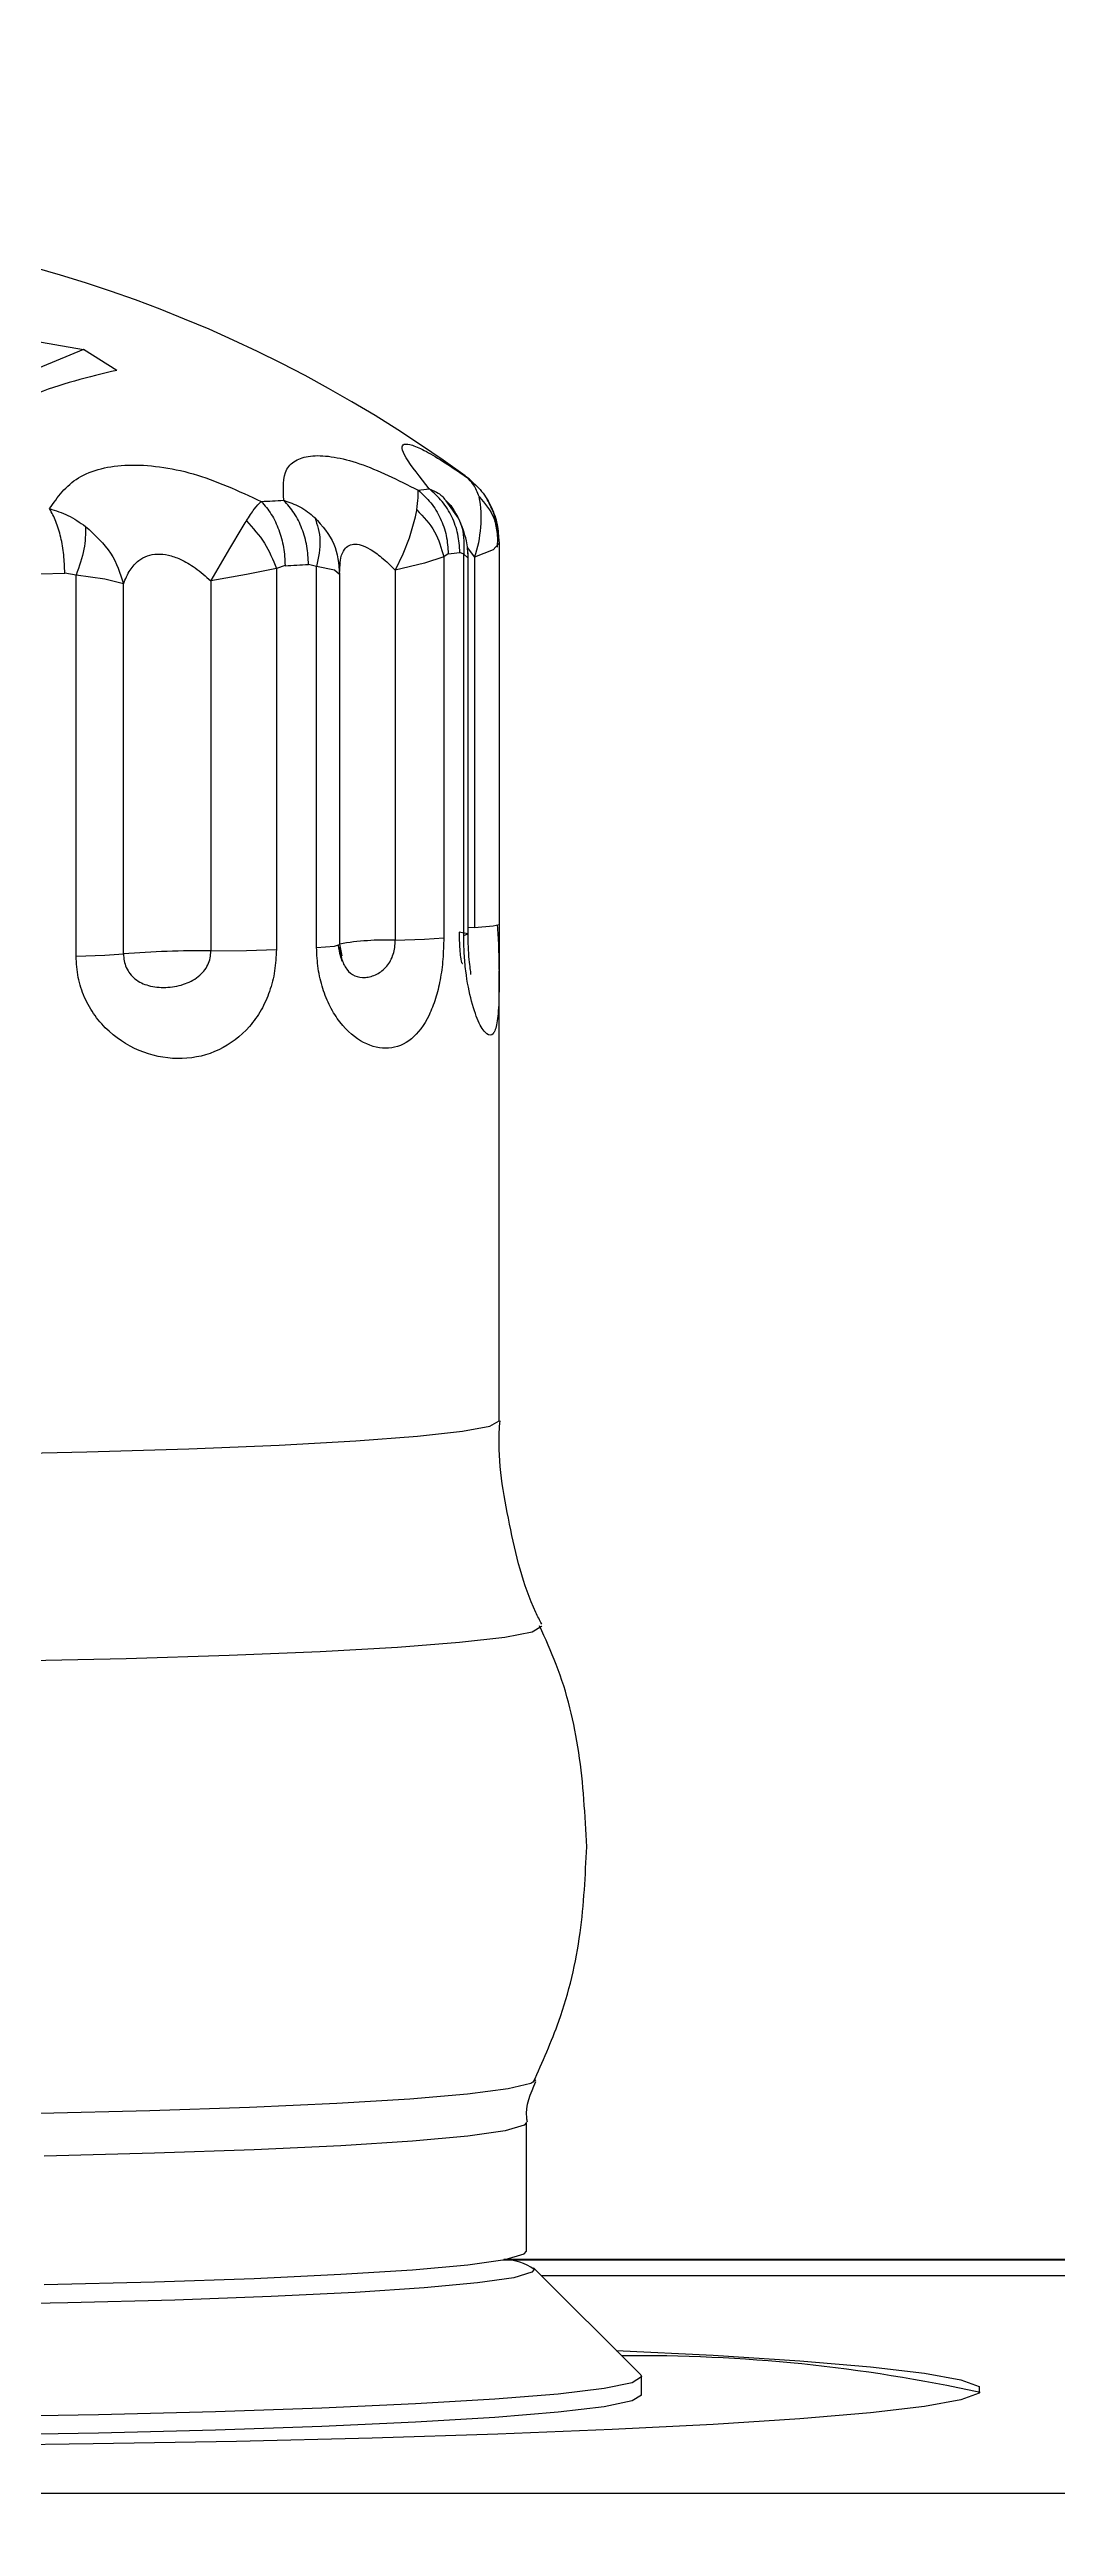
# Model space of a CAD drawing. Header units: inches. Extents: x -955375 to 106222, y -96450 to 64845.
# Drawn here: x 15267.58 to 15286.85, y 28161.38 to 28208.76 of the extents above; entities that cross this region are included whole.
import ezdxf

# ---------------------------------------------------------------- set-up
doc = ezdxf.new("R2010")
doc.units = ezdxf.units.IN
doc.header["$MEASUREMENT"] = 0
doc.linetypes.add('CONTINUA', pattern=[0])
doc.layers.add('ACHUTECH', color=24, linetype='Continuous', lineweight=18)
doc.layers.add('DIBUJO', color=2, linetype='Continuous')
doc.layers.add('P-EQUIPO NUEVO', color=134, linetype='Continuous')
doc.styles.get("Standard").update_dxf_attribs({"font": 'isocp2.shx'})
doc.dimstyles.new('SUPERPEQUEÑA', dxfattribs={"dimtxt": 0.1, "dimasz": 0.05, "dimexe": 0.1, "dimexo": 0.15, "dimgap": 0.05, "dimtad": 1, "dimzin": 0, "dimdsep": 46, "dimtxsty": 'Standard', "dimblk1": 'CRUZZ', "dimblk2": 'CRUZZ', "dimsah": 1, "dimcen": 0.03, "dimse1": 1, "dimse2": 1, "dimclrd": 109, "dimclre": 4, "dimclrt": 173, "dimadec": 0, "dimazin": 0, "dimtfac": 1, "dimtix": 1, "dimtmove": 1, "dimatfit": 3, "dimldrblk": 'CRUZZ', "dimfxl": 1, "dimtolj": 1, "dimtzin": 0, "dimlwd": -1, "dimarcsym": 0})

# ---------------------------------------------------------------- blocks, each defined once
blk = doc.blocks.new('CRUZ')
at = {"layer": 'DIBUJO', "color": 7, "lineweight": -3}
for p, q in [((-0.219, 0), (0.219, 0)), ((0, 0.219), (0, -0.219))]:
    blk.add_line(p, q, dxfattribs=at)
at = {"layer": 'DIBUJO', "color": 7, "lineweight": -3, "const_width": 0.05}
blk.add_lwpolyline([(-0.025, 0, 1), (0.025, 0, 1)], format="xyb", close=True, dxfattribs=at)
blk = doc.blocks.new('CRUZZ')
at = {"layer": 'DIBUJO', "color": 3, "xscale": 10, "yscale": 10, "zscale": 10}
blk.add_blockref('CRUZ', (0, 0), dxfattribs=at)
blk = doc.blocks.new('*D185')
at = {"layer": 'ACHUTECH', "color": 7, "ltscale": 500, "transparency": 16777216}
blk.add_line((5118.653, 54499.153), (5118.653, 25409.933), dxfattribs=at)
at = {"layer": 'Defpoints', "color": 0, "linetype": 'CONTINUA', "ltscale": 500, "transparency": 16777216}
for p in [(26169.229, 54499.203), (5118.653, 25409.883), (6592.24, 25409.883)]:
    blk.add_point(p, dxfattribs=at)
at = {"layer": 'ACHUTECH', "color": 7, "linetype": 'CONTINUA', "ltscale": 500, "transparency": 16777216, "xscale": 0.05, "yscale": 0.05, "zscale": 0.05}
for p, rotation in [((5118.653, 54499.203), 90), ((5118.653, 25409.883), 270)]:
    blk.add_blockref('CRUZZ', p, dxfattribs=dict(at, rotation=rotation))
at = {"layer": 'ACHUTECH', "color": 7, "linetype": 'CONTINUA', "lineweight": 13, "ltscale": 500, "transparency": 16777216, "insert": (5118.558, 39954.543), "char_height": 0.15, "attachment_point": 5, "rotation": 90}
blk.add_mtext('\\A1;29089.32', dxfattribs=at)
blk = doc.blocks.new('*D201')
at = {"layer": 'ACHUTECH', "color": 7, "ltscale": 500, "transparency": 16777216}
blk.add_line((4340.116, 59153.035), (4340.116, 15437.328), dxfattribs=at)
at = {"layer": 'Defpoints', "color": 0, "linetype": 'CONTINUA', "ltscale": 500, "transparency": 16777216}
for p in [(21639.15, 59153.085), (4340.116, 15437.278), (6285.39, 15437.278)]:
    blk.add_point(p, dxfattribs=at)
at = {"layer": 'ACHUTECH', "color": 7, "linetype": 'CONTINUA', "ltscale": 500, "transparency": 16777216, "xscale": 0.05, "yscale": 0.05, "zscale": 0.05}
for p, rotation in [((4340.116, 59153.085), 90), ((4340.116, 15437.278), 270)]:
    blk.add_blockref('CRUZZ', p, dxfattribs=dict(at, rotation=rotation))
at = {"layer": 'ACHUTECH', "color": 7, "linetype": 'CONTINUA', "lineweight": 13, "ltscale": 500, "transparency": 16777216, "insert": (4340.021, 37295.181), "char_height": 0.15, "attachment_point": 5, "rotation": 90}
blk.add_mtext('\\A1;43715.81', dxfattribs=at)
blk = doc.blocks.new('termoformadora 2')
for p, q in [((133640.169, -10134.287), (134064.169, -10134.287)), ((133640.169, -10134.287), (134064.169, -10134.287)), ((133994.798, -10135.61), (133996.732, -10135.512)), ((133996.732, -10135.512), (133998.917, -10135.425)), ((133998.917, -10135.425), (134001.324, -10135.35)), ((134001.324, -10135.35), (134003.918, -10135.287)), ((134002.29, -10135.572), (134004.324, -10135.503)), ((134003.918, -10135.287), (134006.663, -10135.239)), ((134004.324, -10135.503), (134006.559, -10135.447)), ((134006.559, -10135.447), (134008.952, -10135.404)), ((134006.663, -10135.239), (134009.52, -10135.205)), ((133990.063, -10136.079), (133990.759, -10135.953)), ((133990.759, -10135.953), (133991.791, -10135.832)), ((133991.791, -10135.832), (133993.143, -10135.717)), ((133993.143, -10135.717), (133994.798, -10135.61)), ((133996.349, -10136.06), (133996.886, -10135.95)), ((133996.886, -10135.95), (133997.769, -10135.844)), ((133997.769, -10135.844), (133998.98, -10135.744)), ((133998.98, -10135.744), (134000.497, -10135.653)), ((133998.98, -10136.094), (134000.497, -10136.003)), ((134000.497, -10135.653), (134002.29, -10135.572)), ((134000.497, -10136.003), (134002.29, -10135.922)), ((134002.29, -10135.922), (134004.324, -10135.853)), ((134004.324, -10135.853), (134006.559, -10135.796)), ((134006.559, -10135.796), (134008.952, -10135.754)), ((133989.713, -10136.207), (133990.063, -10136.079)), ((133989.713, -10136.336), (133989.713, -10136.207)), ((133990.063, -10136.465), (133989.713, -10136.336)), ((133990.759, -10136.59), (133990.063, -10136.465)), ((133996.169, -10136.172), (133996.349, -10136.06)), ((133996.169, -10136.172), (133996.169, -10136.522)), ((133996.169, -10136.522), (133996.349, -10136.409)), ((133996.349, -10136.409), (133996.886, -10136.299)), ((133996.886, -10136.299), (133997.769, -10136.193)), ((133997.769, -10136.193), (133998.98, -10136.094)), ((133991.791, -10136.711), (133990.759, -10136.59)), ((133993.143, -10136.826), (133991.791, -10136.711)), ((133994.798, -10136.933), (133993.143, -10136.826)), ((133996.659, -10137.028), (133994.798, -10136.933)), ((133996.187, -10136.557), (133996.169, -10136.522)), ((133996.187, -10136.557), (133998.239, -10138.604)), ((134007.149, -10137.935), (134009.359, -10137.894)), ((133998.616, -10138.417), (133999.308, -10138.317)), ((133999.308, -10138.317), (134000.327, -10138.222)), ((134000.327, -10138.222), (134001.652, -10138.135)), ((134001.652, -10138.135), (134003.254, -10138.057)), ((134003.254, -10138.057), (134005.1, -10137.99)), ((134005.487, -10138.339), (134003.582, -10138.405)), ((134005.1, -10137.99), (134007.149, -10137.935)), ((134007.597, -10138.286), (134005.487, -10138.339)), ((133632.047, -10138.764), (133998.799, -10138.764)), ((133998.815, -10138.761), (133632.086, -10138.761)), ((133998.09, -10138.457), (133640.169, -10138.457)), ((133998.223, -10138.573), (133998.267, -10138.521)), ((133998.267, -10138.521), (133998.616, -10138.417)), ((133998.778, -10138.768), (133998.415, -10138.873)), ((133999.496, -10138.667), (133998.778, -10138.768)), ((134000.553, -10138.571), (133999.496, -10138.667)), ((134001.925, -10138.483), (134000.553, -10138.571)), ((134003.582, -10138.405), (134001.925, -10138.483)), ((133998.415, -10138.873), (133998.369, -10138.926)), ((133998.369, -10138.926), (133998.369, -10141.386)), ((134005.487, -10140.799), (134007.597, -10140.745)), ((133998.415, -10141.333), (133998.778, -10141.228)), ((133998.778, -10141.228), (133999.496, -10141.126)), ((133999.496, -10141.126), (134000.553, -10141.031)), ((134000.553, -10141.031), (134001.925, -10140.943)), ((134001.925, -10140.943), (134003.582, -10140.865)), ((134003.582, -10140.865), (134005.487, -10140.799)), ((133998.369, -10141.386), (133998.415, -10141.333)), ((134003.671, -10141.681), (134002.001, -10141.757)), ((134005.575, -10141.617), (134003.671, -10141.681)), ((134007.674, -10141.566), (134005.575, -10141.617)), ((133998.287, -10142.138), (133998.192, -10142.202)), ((133998.724, -10142.035), (133998.287, -10142.138)), ((133999.501, -10141.936), (133998.724, -10142.035)), ((134000.601, -10141.842), (133999.501, -10141.936)), ((134002.001, -10141.757), (134000.601, -10141.842)), ((134006.03, -10150.257), (134008.183, -10150.209)), ((133998.262, -10150.769), (133998.788, -10150.666)), ((133998.788, -10150.666), (133999.653, -10150.567)), ((133999.653, -10150.567), (134000.838, -10150.475)), ((134000.838, -10150.475), (134002.318, -10150.392)), ((134002.318, -10150.392), (134004.061, -10150.318)), ((134004.061, -10150.318), (134006.03, -10150.257)), ((133998.085, -10150.874), (133998.262, -10150.769)), ((133998.088, -10150.888), (133998.085, -10150.874)), ((134001.635, -10154.424), (134000.457, -10154.513)), ((134003.105, -10154.343), (134001.635, -10154.424)), ((134004.834, -10154.273), (134003.105, -10154.343)), ((134006.782, -10154.215), (134004.834, -10154.273)), ((134008.906, -10154.171), (134006.782, -10154.215)), ((133999.07, -10154.709), (133998.894, -10154.811)), ((133998.894, -10154.811), (133998.894, -10163.414)), ((133999.595, -10154.609), (133999.07, -10154.709)), ((134000.457, -10154.513), (133999.595, -10154.609)), ((134001.947, -10163.924), (134001.906, -10163.705)), ((134001.944, -10163.911), (134001.944, -10171.008)), ((134001.985, -10163.909), (134001.946, -10163.921)), ((134002.046, -10163.891), (134001.985, -10163.909)), ((134002.387, -10163.863), (134002.046, -10163.891)), ((134002.387, -10163.863), (134002.387, -10171.153)), ((134003.727, -10163.806), (134003.157, -10163.825)), ((134003.157, -10171.114), (134003.157, -10163.825)), ((134004.41, -10163.798), (134003.727, -10163.806)), ((134004.41, -10170.877), (134004.41, -10163.798)), ((134006.44, -10163.714), (134006.083, -10163.741)), ((134006.083, -10163.741), (134006.083, -10170.819)), ((134006.99, -10163.694), (134006.44, -10163.714)), ((134006.99, -10163.694), (134006.99, -10170.983)), ((133998.951, -10164.291), (133998.896, -10164.305)), ((133998.896, -10171.595), (133998.896, -10164.305)), ((133999.012, -10164.275), (133998.951, -10164.291)), ((133999.365, -10164.248), (133999.012, -10164.275)), ((133999.365, -10164.248), (133999.487, -10164.241)), ((133999.365, -10171.327), (133999.365, -10164.248)), ((133999.487, -10164.112), (133999.487, -10171.412)), ((133999.573, -10164.095), (133999.491, -10164.126)), ((133999.491, -10164.126), (133999.661, -10164.156)), ((133999.573, -10164.095), (133999.573, -10171.385)), ((134000.325, -10164.021), (133999.955, -10164.047)), ((133999.955, -10171.336), (133999.955, -10164.047)), ((134000.884, -10164.001), (134000.325, -10164.021)), ((134000.884, -10171.08), (134000.884, -10164.001)), ((134001.946, -10171), (134001.935, -10171.205)), ((134001.946, -10171), (134002.046, -10171.083)), ((134003.157, -10171.114), (134003.727, -10170.999)), ((134003.727, -10170.999), (134004.41, -10170.877)), ((134004.407, -10170.882), (134004.225, -10171.188)), ((134004.409, -10170.878), (134004.407, -10170.882)), ((134004.41, -10170.877), (134004.409, -10170.878)), ((134004.41, -10170.877), (134004.41, -10170.877)), ((134004.41, -10170.877), (134004.41, -10170.877)), ((134004.41, -10170.877), (134004.41, -10170.877)), ((134006.083, -10170.819), (134006.44, -10170.907)), ((134006.44, -10170.907), (134006.99, -10170.983)), ((134006.99, -10170.983), (134007.205, -10171.023)), ((133998.896, -10171.595), (133998.957, -10171.528)), ((133998.957, -10171.528), (133999.012, -10171.468)), ((133999.012, -10171.468), (133999.365, -10171.327)), ((133999.507, -10171.516), (133999.365, -10171.327)), ((133999.491, -10171.319), (133999.573, -10171.385)), ((133999.573, -10171.385), (133999.646, -10171.42)), ((133999.868, -10171.391), (133999.955, -10171.336)), ((133999.955, -10171.336), (134000.325, -10171.213)), ((134000.325, -10171.213), (134000.884, -10171.08)), ((134000.732, -10171.395), (134000.609, -10171.702)), ((134000.881, -10171.086), (134000.732, -10171.395)), ((134000.883, -10171.082), (134000.881, -10171.086)), ((134000.884, -10171.081), (134000.883, -10171.082)), ((134000.884, -10171.08), (134000.884, -10171.081)), ((134000.884, -10171.081), (134000.884, -10171.081)), ((134000.884, -10171.081), (134000.884, -10171.081)), ((134001.956, -10171.235), (134001.938, -10171.204)), ((134002.046, -10171.083), (134002.387, -10171.153)), ((134002.387, -10171.153), (134002.543, -10171.189)), ((134002.99, -10171.167), (134003.157, -10171.114)), ((134004.045, -10171.493), (134003.81, -10171.888)), ((134004.225, -10171.188), (134004.045, -10171.493)), ((133998.902, -10171.651), (133998.896, -10171.595)), ((134000.609, -10171.702), (134000.493, -10172.101)), ((134003.733, -10172.018), (134003.73, -10172.023)), ((134003.737, -10172.01), (134003.733, -10172.018)), ((134003.753, -10171.984), (134003.737, -10172.01)), ((134003.81, -10171.888), (134003.753, -10171.984)), ((133999.672, -10172.074), (133999.906, -10172.409)), ((133999.938, -10172.439), (133999.82, -10172.318)), ((134000.471, -10172.223), (134000.47, -10172.231)), ((134000.47, -10172.231), (134000.47, -10172.236)), ((134000.475, -10172.197), (134000.471, -10172.223)), ((134000.493, -10172.101), (134000.475, -10172.197)), ((133999.537, -10172.879), (133999.517, -10172.86)), ((133999.537, -10172.879), (133999.543, -10172.884)), ((134006.846, -10175.302), (134009.346, -10174.268)), ((134006.21, -10174.903), (134006.846, -10175.302)), ((134010.781, -10175.991), (134006.846, -10175.302))]:
    blk.add_line(p, q)
for centre, radius, start, end in [((133996.218, -10106.333), 30.593, 257.6888, 270.6288), ((133998.811, -10137.754), 1.009, 234.315, 269.7644), ((134001.059, -10158.78), 5.225, 268.0764, 279.7552), ((134004.579, -10144.175), 19.624, 269.505, 274.3954), ((134014.669, -10507.328), 336.388, 88.72855, 91.27145), ((134001.532, -10172.075), 2.293, 160.9459, 190.3297), ((134001.548, -10185.555), 14.263, 96.7618, 97.6621), ((134008.815, -10292.055), 121.029, 92.75854, 92.97083), ((134009.081, -10289.083), 116.824, 92.76466, 92.97598), ((134014.669, -10152.107), 25.7, 233.945, 306.0734), ((134001.823, -10184.341), 11.811, 96.6972, 97.7417)]:
    blk.add_arc(centre, radius, start, end)
for points, knots in [([(133998.355, -10141.391), (133998.36, -10141.419), (133998.404, -10141.685), (133998.293, -10141.94), (133998.193, -10142.168)], [0, 0, 0, 0, 0.103287, 1, 1, 1, 1]), ([(133998.241, -10142.159), (133998.067, -10142.545), (133997.655, -10143.457), (133997.299, -10144.982), (133997.246, -10146.111), (133997.219, -10146.662)], [0, 0, 0, 0, 0.272239, 0.644641, 1, 1, 1, 1]), ([(133997.219, -10146.662), (133997.251, -10147.264), (133997.314, -10148.446), (133997.658, -10149.871), (133998.01, -10150.641), (133998.121, -10150.884)], [0, 0, 0, 0, 0.415904, 0.815807, 1, 1, 1, 1]), ([(133998.081, -10150.92), (133998.12, -10150.994), (133998.426, -10151.59), (133998.709, -10152.833), (133998.934, -10154.077), (133998.883, -10154.739), (133998.877, -10154.811)], [0, 0, 0, 0, 0.062734, 0.503468, 0.945585, 1, 1, 1, 1]), ([(133999.955, -10164.047), (133999.958, -10163.91), (133999.965, -10163.634), (134000.02, -10163.236), (134000.108, -10162.871), (134000.276, -10162.448), (134000.564, -10162.064), (134001.001, -10161.891), (134001.484, -10161.996), (134001.879, -10162.323), (134002.133, -10162.72), (134002.275, -10163.069), (134002.37, -10163.455), (134002.381, -10163.728), (134002.387, -10163.863)], [0, 0, 0, 0, 0.058378, 0.117726, 0.177172, 0.239805, 0.368123, 0.50016, 0.632255, 0.760313, 0.822922, 0.883142, 0.94189, 1, 1, 1, 1]), ([(134003.157, -10163.825), (134003.163, -10163.688), (134003.177, -10163.412), (134003.279, -10163.016), (134003.442, -10162.652), (134003.745, -10162.234), (134004.244, -10161.856), (134004.953, -10161.692), (134005.694, -10161.809), (134006.271, -10162.143), (134006.633, -10162.546), (134006.834, -10162.898), (134006.966, -10163.285), (134006.982, -10163.558), (134006.99, -10163.694)], [0, 0, 0, 0, 0.058387, 0.11773, 0.177179, 0.23981, 0.36814, 0.500166, 0.632275, 0.760312, 0.822928, 0.883144, 0.941891, 1, 1, 1, 1]), ([(133998.894, -10163.414), (133998.895, -10163.208), (133998.897, -10162.787), (133998.93, -10162.386), (133999.005, -10162.177), (133999.123, -10162.175), (133999.272, -10162.377), (133999.426, -10162.792), (133999.525, -10163.294), (133999.567, -10163.745), (133999.571, -10163.979), (133999.573, -10164.095)], [0, 0, 0, 0, 0.12146, 0.248129, 0.378701, 0.510359, 0.639651, 0.764907, 0.884488, 0.942442, 1, 1, 1, 1]), ([(133998.896, -10164.305), (133998.896, -10164.152), (133998.895, -10163.842), (133998.895, -10163.557), (133998.894, -10163.414)], [0, 0, 0, 0, 0.495083, 1, 1, 1, 1]), ([(133998.894, -10163.442), (133998.895, -10163.597), (133998.897, -10163.893), (133998.916, -10164.162), (133998.926, -10164.289)], [0, 0, 0, 0, 0.52319, 1, 1, 1, 1]), ([(133999.439, -10163.347), (133999.437, -10163.347), (133999.43, -10163.349), (133999.442, -10163.425), (133999.462, -10163.577), (133999.484, -10163.814), (133999.488, -10164.017), (133999.489, -10164.123)], [0, 0, 0, 0, 0.112065, 0.307072, 0.519311, 0.749195, 1, 1, 1, 1]), ([(134001.946, -10163.921), (134001.944, -10163.876), (134001.94, -10163.784), (134001.913, -10163.655), (134001.87, -10163.539), (134001.788, -10163.403), (134001.653, -10163.302), (134001.458, -10163.277), (134001.243, -10163.332), (134001.074, -10163.46), (134000.971, -10163.605), (134000.919, -10163.728), (134000.889, -10163.863), (134000.885, -10163.956), (134000.884, -10164.001)], [0, 0, 0, 0, 0.04883, 0.099268, 0.15315, 0.211811, 0.345904, 0.500072, 0.653491, 0.787487, 0.846246, 0.900135, 0.950883, 1, 1, 1, 1]), ([(134006.083, -10163.741), (134006.08, -10163.695), (134006.075, -10163.603), (134006.03, -10163.473), (134005.958, -10163.356), (134005.822, -10163.218), (134005.594, -10163.115), (134005.277, -10163.086), (134004.947, -10163.136), (134004.695, -10163.26), (134004.543, -10163.403), (134004.464, -10163.524), (134004.418, -10163.659), (134004.412, -10163.752), (134004.41, -10163.798)], [0, 0, 0, 0, 0.048844, 0.099294, 0.153167, 0.211836, 0.345898, 0.500068, 0.653468, 0.787476, 0.846267, 0.900122, 0.950899, 1, 1, 1, 1]), ([(133999.661, -10164.156), (133999.66, -10164.111), (133999.659, -10164.019), (133999.653, -10163.891), (133999.645, -10163.775), (133999.631, -10163.641), (133999.618, -10163.565), (133999.601, -10163.558), (133999.599, -10163.557)], [0, 0, 0, 0, 0.132666, 0.269866, 0.415593, 0.574056, 0.940715, 1, 1, 1, 1]), ([(134001.892, -10163.601), (134001.905, -10163.63), (134001.931, -10163.688), (134001.957, -10163.831), (134001.971, -10163.904)], [0, 0, 0, 0, 0.489818, 1, 1, 1, 1]), ([(134002.422, -10172.088), (134002.279, -10171.927), (134002, -10171.609), (134001.963, -10171.201), (134001.946, -10171)], [0, 0, 0, 0, 0.508821, 1, 1, 1, 1]), ([(134006.083, -10170.819), (134006.045, -10170.911), (134005.973, -10171.082), (134005.811, -10171.261), (134005.63, -10171.363), (134005.436, -10171.398), (134005.221, -10171.376), (134004.973, -10171.289), (134004.693, -10171.125), (134004.509, -10170.963), (134004.41, -10170.877)], [0, 0, 0, 0, 0.158216, 0.295787, 0.400302, 0.499893, 0.601386, 0.707644, 0.843421, 1, 1, 1, 1]), ([(134006.807, -10171.918), (134006.628, -10171.753), (134006.278, -10171.431), (134006.147, -10171.021), (134006.083, -10170.82)], [0, 0, 0, 0, 0.508846, 1, 1, 1, 1]), ([(134006.807, -10171.918), (134006.808, -10171.776), (134006.811, -10171.494), (134006.93, -10171.153), (134006.99, -10170.983)], [0, 0, 0, 0, 0.499988, 1, 1, 1, 1]), ([(134007.205, -10171.023), (134007.209, -10171.141), (134007.216, -10171.377), (134007.277, -10171.713), (134007.368, -10172.02), (134007.453, -10172.178), (134007.496, -10172.257)], [0, 0, 0, 0, 0.250002, 0.500006, 0.750014, 1, 1, 1, 1]), ([(133998.926, -10171.522), (133998.923, -10171.597), (133998.916, -10171.763), (133998.954, -10171.932), (133998.975, -10172.025)], [0, 0, 0, 0, 0.453085, 1, 1, 1, 1]), ([(133999.487, -10171.328), (133999.493, -10171.433), (133999.505, -10171.676), (133999.611, -10171.929), (133999.672, -10172.074)], [0, 0, 0, 0, 0.429421, 1, 1, 1, 1]), ([(133999.82, -10172.318), (133999.733, -10172.178), (133999.557, -10171.899), (133999.568, -10171.556), (133999.573, -10171.385)], [0, 0, 0, 0, 0.500023, 1, 1, 1, 1]), ([(133999.646, -10171.42), (133999.654, -10171.537), (133999.669, -10171.772), (133999.791, -10172.106), (133999.974, -10172.407), (134000.146, -10172.561), (134000.232, -10172.638)], [0, 0, 0, 0, 0.250052, 0.499985, 0.749996, 1, 1, 1, 1]), ([(134000.446, -10172.611), (134000.361, -10172.534), (134000.191, -10172.38), (134000.011, -10172.078), (133999.891, -10171.744), (133999.876, -10171.509), (133999.868, -10171.391)], [0, 0, 0, 0, 0.25004, 0.500055, 0.750011, 1, 1, 1, 1]), ([(134000.47, -10172.236), (134000.343, -10172.101), (134000.091, -10171.831), (134000, -10171.501), (133999.955, -10171.336)], [0, 0, 0, 0, 0.499944, 1, 1, 1, 1]), ([(134001.935, -10171.205), (134001.935, -10171.226), (134001.932, -10171.323), (134001.886, -10171.443), (134001.799, -10171.548), (134001.683, -10171.587), (134001.538, -10171.567), (134001.355, -10171.484), (134001.131, -10171.324), (134000.97, -10171.166), (134000.884, -10171.08)], [0, 0, 0, 0, 0.041432, 0.195433, 0.317007, 0.429837, 0.545693, 0.667106, 0.821047, 1, 1, 1, 1]), ([(134002.422, -10172.088), (134002.375, -10171.947), (134002.282, -10171.666), (134002.352, -10171.324), (134002.387, -10171.153)], [0, 0, 0, 0, 0.499984, 1, 1, 1, 1]), ([(134002.543, -10171.189), (134002.549, -10171.307), (134002.561, -10171.542), (134002.659, -10171.878), (134002.807, -10172.182), (134002.946, -10172.338), (134003.015, -10172.417)], [0, 0, 0, 0, 0.250051, 0.500022, 0.750015, 1, 1, 1, 1]), ([(134003.446, -10172.395), (134003.379, -10172.317), (134003.245, -10172.16), (134003.103, -10171.855), (134003.008, -10171.52), (134002.996, -10171.285), (134002.99, -10171.167)], [0, 0, 0, 0, 0.250026, 0.500017, 0.749977, 1, 1, 1, 1]), ([(134003.73, -10172.023), (134003.606, -10171.886), (134003.358, -10171.612), (134003.224, -10171.28), (134003.157, -10171.114)], [0, 0, 0, 0, 0.499976, 1, 1, 1, 1]), ([(133999.277, -10172.487), (133999.167, -10172.354), (133998.947, -10172.088), (133998.913, -10171.759), (133998.896, -10171.595)], [0, 0, 0, 0, 0.499979, 1, 1, 1, 1]), ([(133999.517, -10172.86), (133999.426, -10172.784), (133999.246, -10172.633), (133999.054, -10172.334), (133998.926, -10172.003), (133998.91, -10171.768), (133998.902, -10171.651)], [0, 0, 0, 0, 0.249945, 0.499957, 0.749927, 1, 1, 1, 1]), ([(133998.925, -10171.858), (133998.944, -10171.956), (133998.986, -10172.171), (133999.076, -10172.341), (133999.126, -10172.433)], [0, 0, 0, 0, 0.45754, 1, 1, 1, 1]), ([(134003.73, -10172.023), (134003.679, -10172.104), (134003.581, -10172.261), (134003.49, -10172.351), (134003.446, -10172.395)], [0, 0, 0, 0, 0.51654, 1, 1, 1, 1]), ([(134007.496, -10172.257), (134007.376, -10172.219), (134007.128, -10172.14), (134006.916, -10171.993), (134006.807, -10171.918)], [0, 0, 0, 0, 0.48345, 1, 1, 1, 1]), ([(133999.277, -10172.487), (133999.31, -10172.568), (133999.373, -10172.726), (133999.47, -10172.816), (133999.517, -10172.86)], [0, 0, 0, 0, 0.516628, 1, 1, 1, 1]), ([(134000.232, -10172.638), (134000.155, -10172.606), (134000.045, -10172.56), (133999.962, -10172.467), (133999.938, -10172.439)], [0, 0, 0, 0, 0.70518, 1, 1, 1, 1]), ([(134000.47, -10172.236), (134000.46, -10172.317), (134000.441, -10172.475), (134000.444, -10172.567), (134000.446, -10172.611)], [0, 0, 0, 0, 0.51656, 1, 1, 1, 1]), ([(134003.015, -10172.417), (134003.027, -10172.638), (134003.044, -10172.971), (134002.782, -10173.205), (134002.476, -10173.286), (134002.065, -10173.258), (134001.412, -10173.096), (134000.832, -10172.805), (134000.446, -10172.611)], [0, 0, 0, 0, 0.250276, 0.377054, 0.500009, 0.625354, 0.750632, 1, 1, 1, 1]), ([(134003.015, -10172.417), (134002.91, -10172.38), (134002.691, -10172.305), (134002.513, -10172.162), (134002.422, -10172.088)], [0, 0, 0, 0, 0.483417, 1, 1, 1, 1]), ([(134007.496, -10172.257), (134007.342, -10172.477), (134007.11, -10172.808), (134006.527, -10173.036), (134005.998, -10173.109), (134005.398, -10173.072), (134004.535, -10172.898), (134003.881, -10172.596), (134003.446, -10172.395)], [0, 0, 0, 0, 0.250279, 0.377122, 0.500015, 0.625354, 0.750624, 1, 1, 1, 1]), ([(133999.384, -10172.737), (133999.403, -10172.761), (133999.462, -10172.834), (133999.518, -10172.861), (133999.555, -10172.879)], [0, 0, 0, 0, 0.336781, 1, 1, 1, 1]), ([(134000.232, -10172.638), (134000.407, -10172.858), (134000.671, -10173.189), (134000.769, -10173.424), (134000.729, -10173.507), (134000.568, -10173.484), (134000.219, -10173.331), (133999.797, -10173.048), (133999.517, -10172.86)], [0, 0, 0, 0, 0.250283, 0.377049, 0.500004, 0.625341, 0.750629, 1, 1, 1, 1]), ([(134006.21, -10174.903), (134006.75, -10174.774), (134007.83, -10174.517), (134008.872, -10173.894), (134009.392, -10173.582)], [0, 0, 0, 0, 0.499992, 1, 1, 1, 1])]:
    blk.add_open_spline(points, degree=3, knots=knots)

msp = doc.modelspace()

# ---------------------------------------------------------------- block references
at = {"layer": 'P-EQUIPO NUEVO', "lineweight": 0, "rotation": 180}
msp.add_blockref('termoformadora 2', (149275.079, 18027.72), dxfattribs=at)

# ---------------------------------------------------------------- dimensions: what is measured, and where the dimension line sits
at = {"layer": 'ACHUTECH', "color": 7, "linetype": 'CONTINUA', "lineweight": 13, "ltscale": 500}
for base, p1, p2, picture, middle in [((4340.116, 15437.278), (21639.15, 59153.085), (6285.39, 15437.278), '*D201', (4340.021, 37295.181)), ((5118.653, 25409.883), (26169.229, 54499.203), (6592.24, 25409.883), '*D185', (5118.558, 39954.543))]:
    dim = msp.add_linear_dim(base=base, p1=p1, p2=p2, angle=90, dimstyle='SUPERPEQUEÑA', override={"dimtxt": 0.15, "dimgap": 0.02, "dimclrd": 7, "dimclrt": 7, "dimfxl": 0.2}, dxfattribs=at)
    dim.commit()
    dim.dimension.update_dxf_attribs({"geometry": picture, "text_midpoint": middle})

doc.saveas('drawing.dxf')
